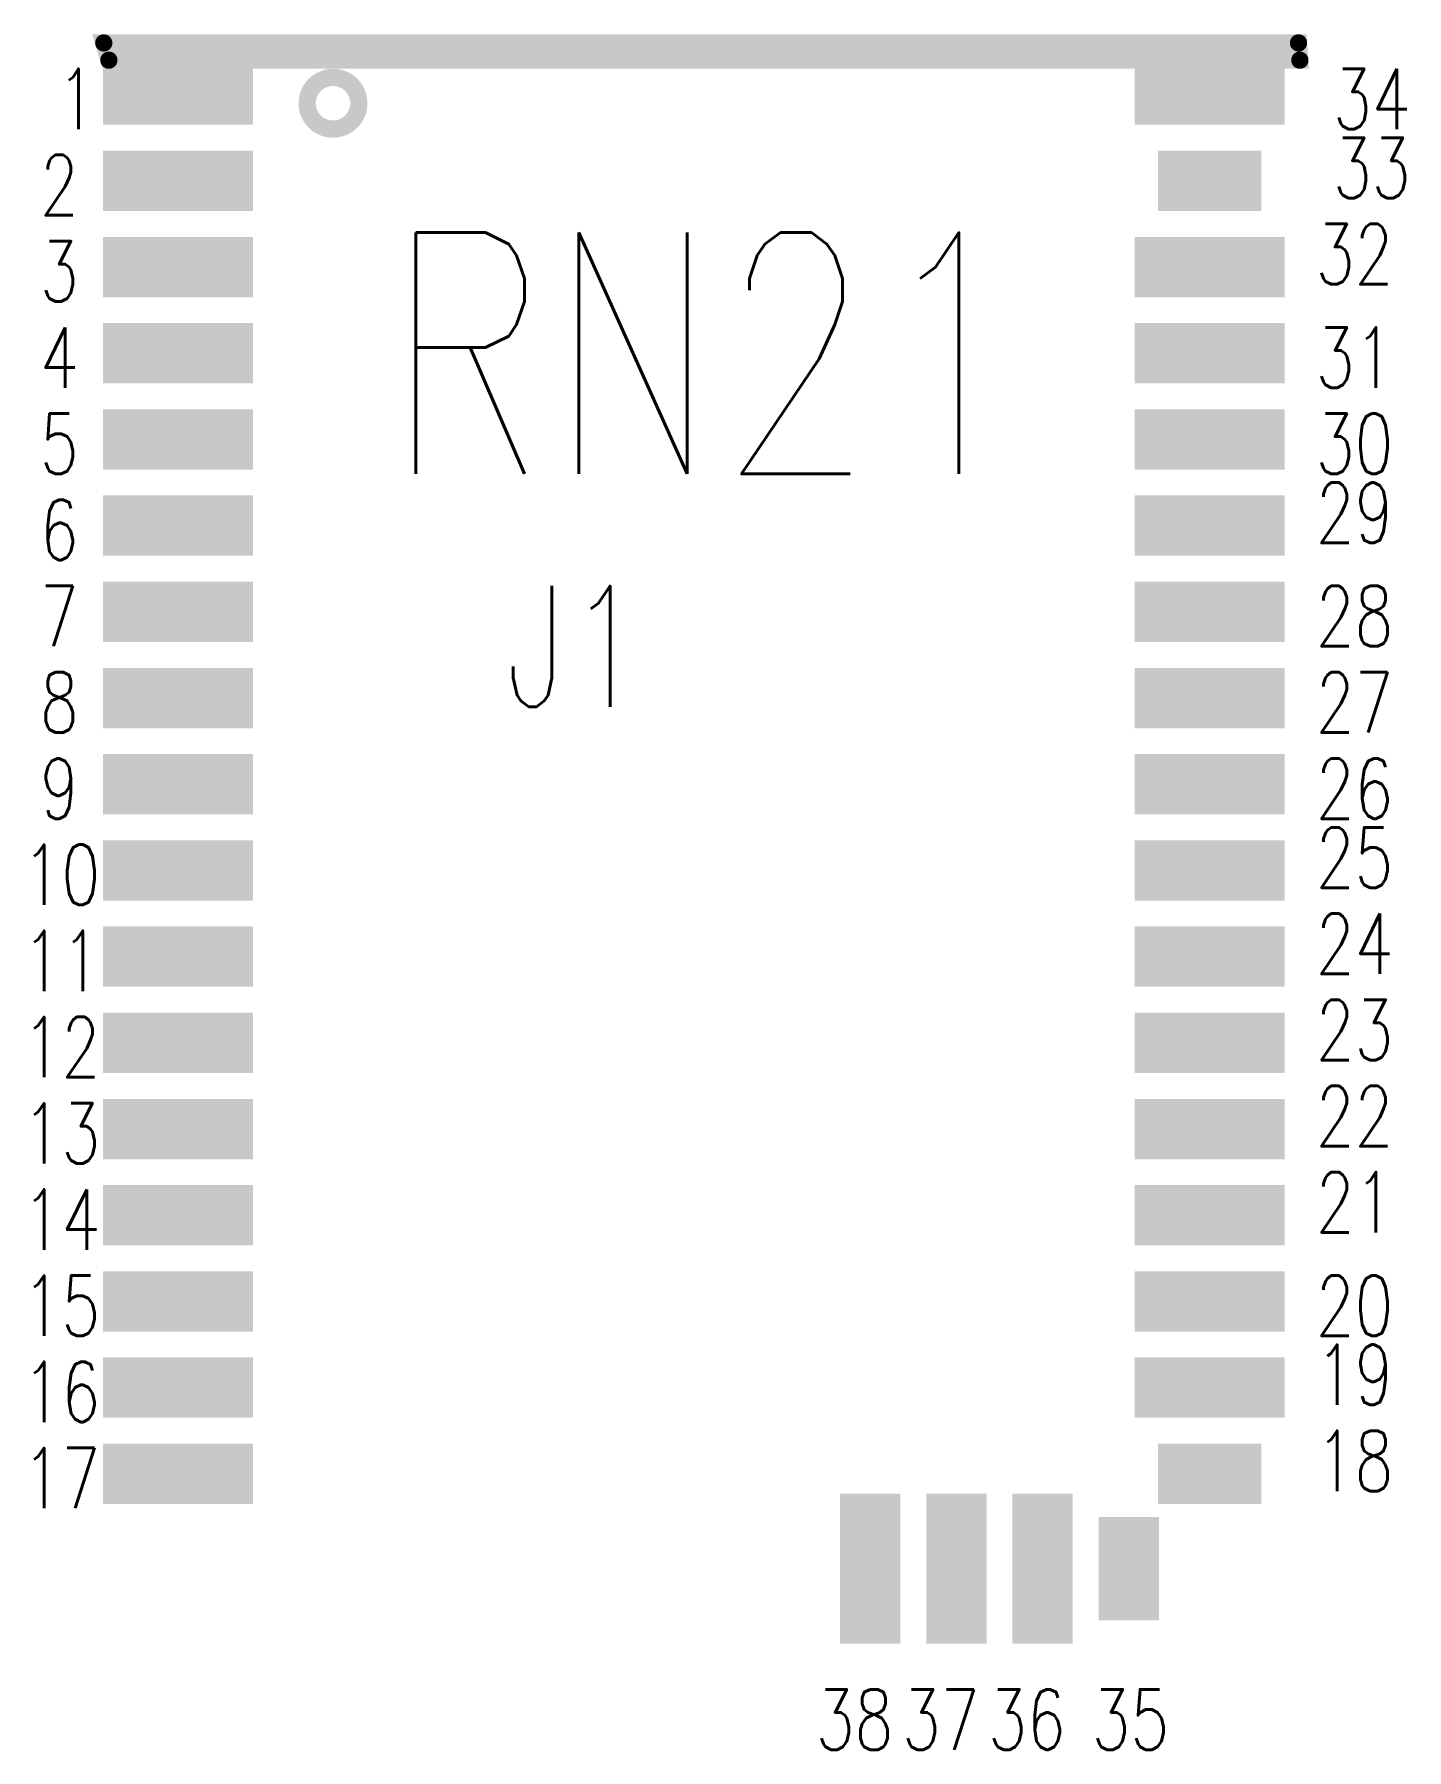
# Model space of a CAD drawing. Extents: x 97 to 893, y -220 to 775.
import ezdxf

# ---------------------------------------------------------------- set-up
doc = ezdxf.new("R2010")
doc.units = 0
for name, color, linetype in [('DRIL_PLTE_THRU_01', 16, 'CONTINUOUS'), ('DRIL_PLTE_THRU_02', 176, 'CONTINUOUS'), ('PADS_BOT', 5, 'CONTINUOUS'), ('PADS_INNER', 1, 'CONTINUOUS'), ('PADS_TOP', 1, 'CONTINUOUS'), ('PART_NAME_01', 254, 'CONTINUOUS'), ('PART_TOP_2DLINE_00', 254, 'CONTINUOUS'), ('TEXT_01', 1, 'CONTINUOUS')]:
    doc.layers.add(name, color=color, linetype=linetype)
doc.styles.add('W10', font='simplex', dxfattribs={"width": 0.75})
doc.styles.add('W5', font='simplex', dxfattribs={"width": 0.75})

# ---------------------------------------------------------------- blocks, each defined once
blk = doc.blocks.new('SMOOTH_10')
at = {"const_width": 5}
blk.add_lwpolyline([(-2.5, 0, 1), (2.5, 0, 1)], format="xyb", close=True, dxfattribs=at)
blk = doc.blocks.new('PART_BODY_TOP_1')
at = {"layer": 'PART_TOP_2DLINE_00', "const_width": 10}
blk.add_lwpolyline([(-42.96, 30), (-40, 20), (650.77, 20), (650, 30)], close=True, dxfattribs=at)
blk.add_lwpolyline([(75, -5, 1), (105, -5, 1)], format="xyb", close=True, dxfattribs=at)
at = {"layer": 'PART_TOP_2DLINE_00'}
for p in [(-42.96, 30), (650, 30), (-40, 20), (650.77, 20)]:
    blk.add_blockref('SMOOTH_10', p, dxfattribs=at)
blk = doc.blocks.new('DRIL_HOLE_0')
blk.add_lwpolyline([(0, 0, 1), (0, 0, 1)], format="xyb", close=True)
blk = doc.blocks.new('PAD_0')
blk.add_lwpolyline([(0, 0, 1), (0, 0, 1)], format="xyb", close=True)
blk = doc.blocks.new('PAD_1')
at = {"const_width": 35}
blk.add_lwpolyline([(-43.5, 0), (43.5, 0)], dxfattribs=at)
blk = doc.blocks.new('STK_TOP_11')
at = {"layer": 'DRIL_PLTE_THRU_01'}
blk.add_blockref('DRIL_HOLE_0', (0, 0), dxfattribs=at)
at = {"layer": 'DRIL_PLTE_THRU_02'}
blk.add_blockref('DRIL_HOLE_0', (0, 0), dxfattribs=at)
at = {"layer": 'PADS_BOT'}
blk.add_blockref('PAD_0', (0, 0), dxfattribs=at)
at = {"layer": 'PADS_INNER'}
blk.add_blockref('PAD_0', (0, 0), dxfattribs=at)
at = {"layer": 'PADS_TOP'}
blk.add_blockref('PAD_1', (0, 0), dxfattribs=at)
blk = doc.blocks.new('PAD_2')
at = {"const_width": 35}
blk.add_lwpolyline([(-30, 0), (30, 0)], dxfattribs=at)
blk = doc.blocks.new('STK_TOP_12')
at = {"layer": 'DRIL_PLTE_THRU_01'}
blk.add_blockref('DRIL_HOLE_0', (0, 0), dxfattribs=at)
at = {"layer": 'DRIL_PLTE_THRU_02'}
blk.add_blockref('DRIL_HOLE_0', (0, 0), dxfattribs=at)
at = {"layer": 'PADS_BOT'}
blk.add_blockref('PAD_0', (0, 0), dxfattribs=at)
at = {"layer": 'PADS_INNER'}
blk.add_blockref('PAD_0', (0, 0), dxfattribs=at)
at = {"layer": 'PADS_TOP'}
blk.add_blockref('PAD_2', (0, 0), dxfattribs=at)
blk = doc.blocks.new('STK_TOP_13')
at = {"layer": 'DRIL_PLTE_THRU_01'}
blk.add_blockref('DRIL_HOLE_0', (0, 0), dxfattribs=at)
at = {"layer": 'DRIL_PLTE_THRU_02'}
blk.add_blockref('DRIL_HOLE_0', (0, 0), dxfattribs=at)
at = {"layer": 'PADS_BOT'}
blk.add_blockref('PAD_0', (0, 0), dxfattribs=at)
at = {"layer": 'PADS_INNER'}
blk.add_blockref('PAD_0', (0, 0), dxfattribs=at)
at = {"layer": 'PADS_TOP', "rotation": 90}
blk.add_blockref('PAD_2', (0, 0), dxfattribs=at)
blk = doc.blocks.new('STK_TOP_14')
at = {"layer": 'DRIL_PLTE_THRU_01'}
blk.add_blockref('DRIL_HOLE_0', (0, 0), dxfattribs=at)
at = {"layer": 'DRIL_PLTE_THRU_02'}
blk.add_blockref('DRIL_HOLE_0', (0, 0), dxfattribs=at)
at = {"layer": 'PADS_BOT'}
blk.add_blockref('PAD_0', (0, 0), dxfattribs=at)
at = {"layer": 'PADS_INNER'}
blk.add_blockref('PAD_0', (0, 0), dxfattribs=at)
at = {"layer": 'PADS_TOP', "rotation": 90}
blk.add_blockref('PAD_1', (0, 0), dxfattribs=at)
blk = doc.blocks.new('SYM_TOP_2')
for name, p in [('PART_BODY_TOP_1', (0, 0)), ('STK_TOP_11', (0, 0)), ('STK_TOP_11', (598.43, 0)), ('STK_TOP_11', (0, -50)), ('STK_TOP_12', (598.43, -50)), ('STK_TOP_11', (0, -100)), ('STK_TOP_11', (598.43, -100)), ('STK_TOP_11', (0, -150)), ('STK_TOP_11', (598.43, -150)), ('STK_TOP_11', (0, -200)), ('STK_TOP_11', (598.43, -200)), ('STK_TOP_11', (0, -250)), ('STK_TOP_11', (598.43, -250)), ('STK_TOP_11', (0, -300)), ('STK_TOP_11', (598.43, -300)), ('STK_TOP_11', (0, -350)), ('STK_TOP_11', (598.43, -350)), ('STK_TOP_11', (0, -400)), ('STK_TOP_11', (598.43, -400)), ('STK_TOP_11', (0, -450)), ('STK_TOP_11', (598.43, -450)), ('STK_TOP_11', (0, -500)), ('STK_TOP_11', (598.43, -500)), ('STK_TOP_11', (0, -550)), ('STK_TOP_11', (598.43, -550)), ('STK_TOP_11', (0, -600)), ('STK_TOP_11', (598.43, -600)), ('STK_TOP_11', (0, -650)), ('STK_TOP_11', (598.43, -650)), ('STK_TOP_11', (0, -700)), ('STK_TOP_11', (598.43, -700)), ('STK_TOP_11', (0, -750)), ('STK_TOP_11', (598.43, -750)), ('STK_TOP_11', (0, -800)), ('STK_TOP_12', (598.43, -800)), ('STK_TOP_14', (401.6, -854.98)), ('STK_TOP_14', (451.6, -854.98)), ('STK_TOP_14', (501.6, -854.98)), ('STK_TOP_13', (551.6, -854.98))]:
    blk.add_blockref(name, p)
blk = doc.blocks.new('PART_TOP_0')
blk.add_blockref('SYM_TOP_2', (0, 0))
at = {"layer": 'PART_NAME_01', "style": 'W10', "width": 0.75}
blk.add_text('J1', height=70, dxfattribs=at).set_placement((190, -355))

msp = doc.modelspace()

# ---------------------------------------------------------------- block references
msp.add_blockref('PART_TOP_0', (180, 740))

# ---------------------------------------------------------------- texts
at = {"layer": 'TEXT_01', "width": 0.75}
for s, height, style, p in [('1', 35, 'W5', (110, 720)), ('34', 35, 'W5', (850, 720)), ('33', 35, 'W5', (850, 680)), ('2', 35, 'W5', (100, 670)), ('RN21', 140, 'W10', (300, 520)), ('32', 35, 'W5', (840, 630)), ('3', 35, 'W5', (100, 620)), ('4', 35, 'W5', (100, 570)), ('31', 35, 'W5', (840, 570)), ('5', 35, 'W5', (100, 520)), ('30', 35, 'W5', (840, 520)), ('29', 35, 'W5', (840, 480)), ('6', 35, 'W5', (100, 470)), ('7', 35, 'W5', (100, 420)), ('28', 35, 'W5', (840, 420)), ('8', 35, 'W5', (100, 370)), ('27', 35, 'W5', (840, 370)), ('9', 35, 'W5', (100, 320)), ('26', 35, 'W5', (840, 320)), ('25', 35, 'W5', (840, 280)), ('10', 35, 'W5', (90, 270)), ('24', 35, 'W5', (840, 230)), ('11', 35, 'W5', (90, 220)), ('23', 35, 'W5', (840, 180)), ('12', 35, 'W5', (90, 170)), ('22', 35, 'W5', (840, 130)), ('13', 35, 'W5', (90, 120)), ('21', 35, 'W5', (840, 80)), ('14', 35, 'W5', (90, 70)), ('15', 35, 'W5', (90, 20)), ('20', 35, 'W5', (840, 20)), ('19', 35, 'W5', (840, -20)), ('16', 35, 'W5', (90, -30)), ('18', 35, 'W5', (840, -70)), ('17', 35, 'W5', (90, -80)), ('38', 35, 'W5', (550, -220)), ('37', 35, 'W5', (600, -220)), ('36', 35, 'W5', (650, -220)), ('35', 35, 'W5', (710, -220))]:
    msp.add_text(s, height=height, dxfattribs=dict(at, style=style)).set_placement(p)

doc.saveas('drawing.dxf')
